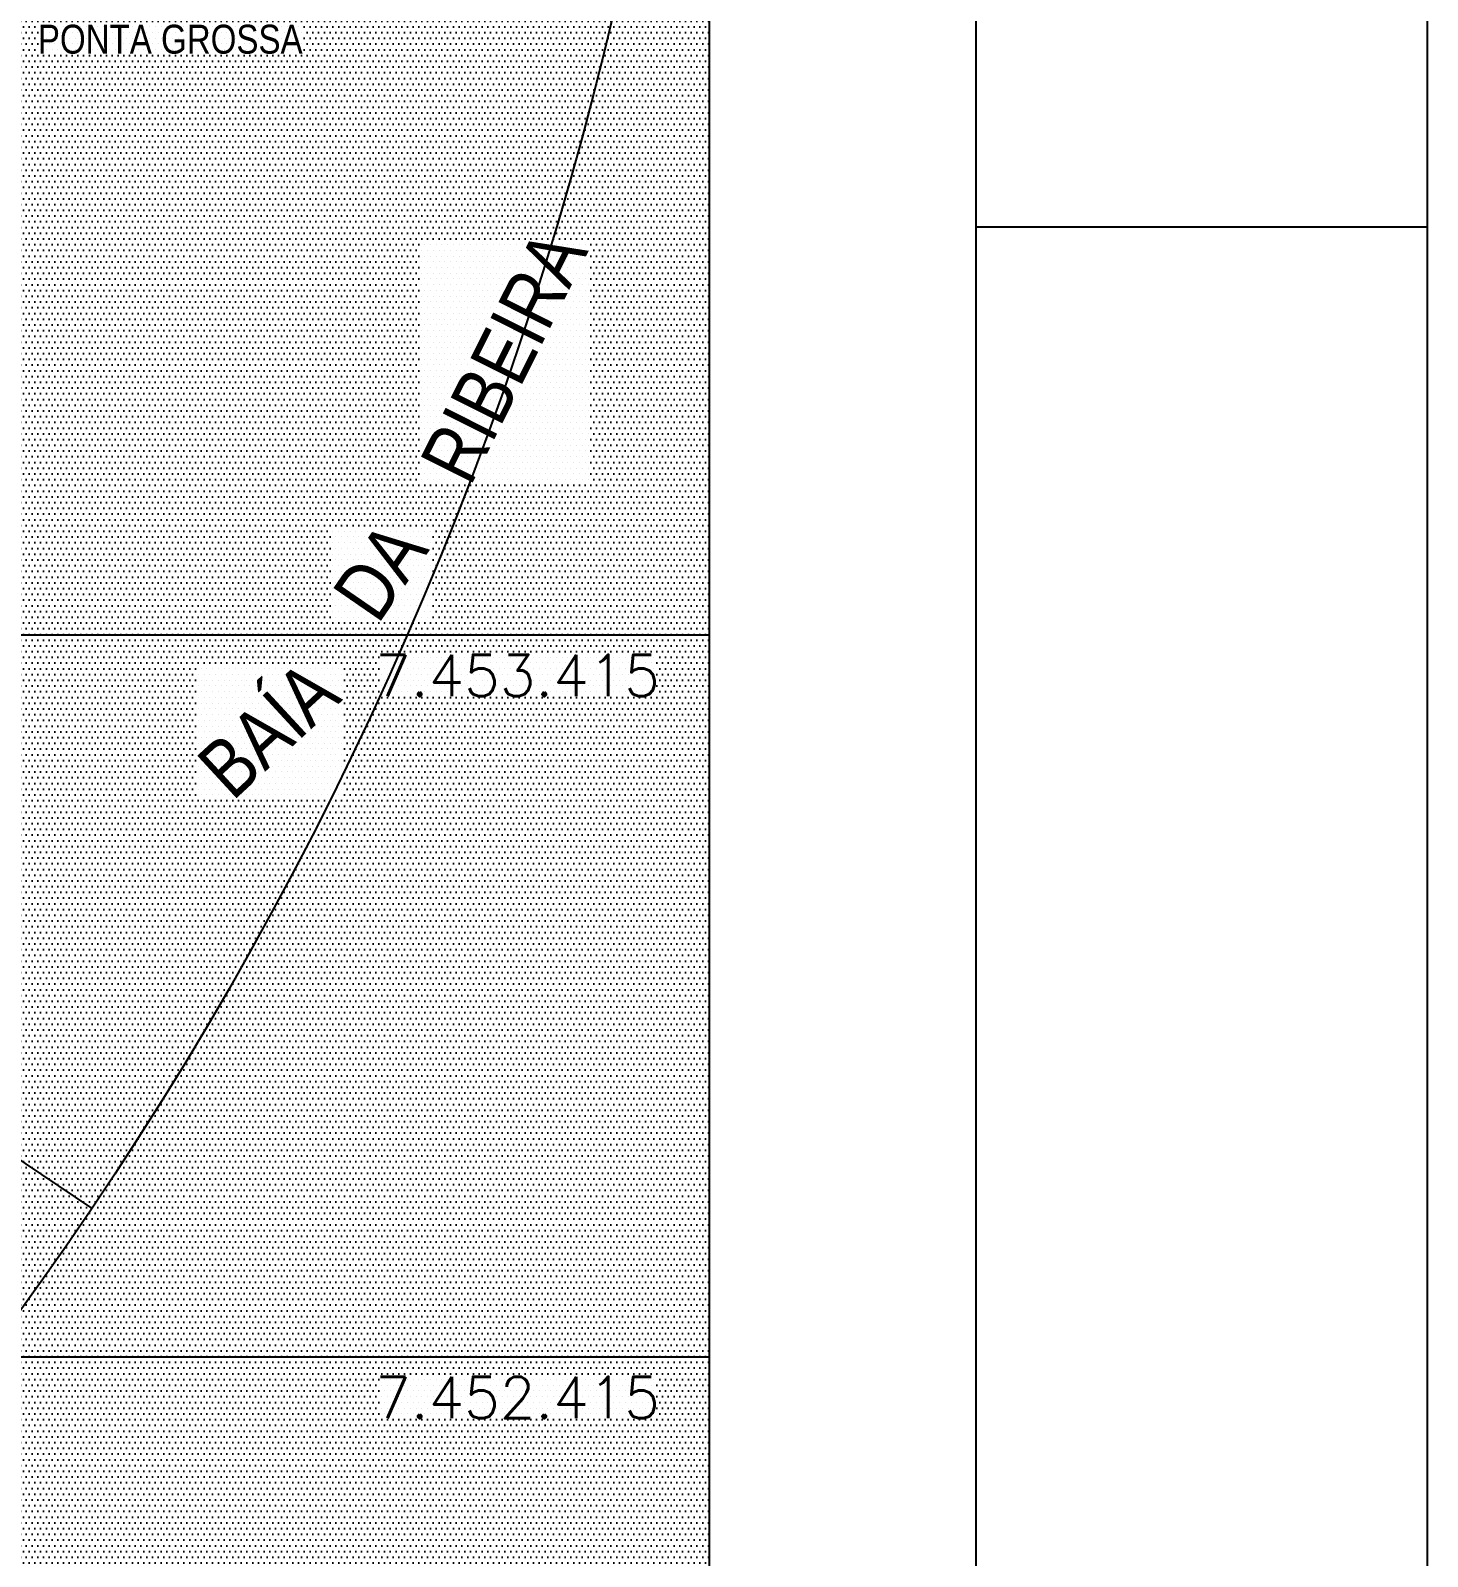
# Model space of a CAD drawing. Header units: millimetres. Extents: x 548366 to 1117317, y 7446967 to 14899125.
# Drawn here: x 558425 to 560359, y 7452139 to 7454252 of the extents above; entities that cross this region are included whole.
import ezdxf

# ---------------------------------------------------------------- set-up
doc = ezdxf.new("R2010")
doc.units = ezdxf.units.MM
doc.header["$MEASUREMENT"] = 0
for name, color, linetype in [('AID5_25K', 2, 'Continuous'), ('CARIMBO', 7, 'Continuous'), ('HACHURA_OCEANO', 131, 'Continuous'), ('MALHA_TM', 8, 'Continuous'), ('RADIAIS', 222, 'Continuous'), ('TXT_COORD_MALHA', 7, 'Continuous'), ('TXT_HIDRO', 8, 'Continuous')]:
    doc.layers.add(name, color=color, linetype=linetype)
doc.styles.add('TXT_MALHA_10K', font='romans.shx', dxfattribs={"height": 23})
doc.styles.add('TXT_PRAIA', font='ARIALN.TTF', dxfattribs={"height": 30})
pattern_1 = [(0, (0, 0), (3.96875, 7.9375), [0, -7.9375])]

msp = doc.modelspace()

# ---------------------------------------------------------------- hatches: boundary and pattern name
at = {"layer": 'HACHURA_OCEANO', "ltscale": 0.5}
h = msp.add_hatch(dxfattribs=at)
h.set_pattern_fill('DOTS', color=256, scale=5, style=0)
h.set_pattern_definition(pattern_1)
h.paths.add_polyline_path([(558865, 7454410), (558365, 7454410), (558365, 7454247.2), (558368.1, 7454248.7), (558376.5, 7454249), (558381.5, 7454248.2), (558385.9, 7454244.7), (558388.1, 7454234.7), (558387.3, 7454228.3), (558382.4, 7454220.6), (558381.9, 7454218.2), (558383.2, 7454215.8), (558391.3, 7454217.6), (558396.5, 7454218), (558403.1, 7454215.2), (558405.1, 7454207.7), (558399.7, 7454200.6), (558400.4, 7454197.1), (558402, 7454193.7), (558404.7, 7454190.8), (558407.7, 7454187.3), (558410.3, 7454183.5), (558410.9, 7454176.5), (558408, 7454170.9), (558405.5, 7454158.3), (558400.6, 7454153), (558392.7, 7454143.5), (558389.9, 7454134.6), (558380, 7454128.8), (558376.1, 7454129), (558372.8, 7454132.4), (558369.2, 7454129.7), (558365, 7454126.7), (558365, 7453910), (558865, 7453910)])
h = msp.add_hatch(dxfattribs=at)
h.set_pattern_fill('DOTS', color=256, scale=5, style=0)
h.set_pattern_definition(pattern_1)
h.paths.add_polyline_path([(559365, 7454410), (558865, 7454410), (558865, 7453910), (559365, 7453910)])
h = msp.add_hatch(dxfattribs=at)
h.set_pattern_fill('DOTS', color=256, scale=5, style=0)
h.set_pattern_definition(pattern_1)
h.paths.add_polyline_path([(558865, 7453910), (558365, 7453910), (558365, 7453410), (558865, 7453410)])
h = msp.add_hatch(dxfattribs=at)
h.set_pattern_fill('DOTS', color=256, scale=5, style=0)
h.set_pattern_definition(pattern_1)
h.paths.add_polyline_path([(559365, 7453910), (558865, 7453910), (558865, 7453410), (559365, 7453410)])
h = msp.add_hatch(dxfattribs=at)
h.set_pattern_fill('DOTS', color=256, scale=5, style=0)
h.set_pattern_definition(pattern_1)
h.paths.add_polyline_path([(558865, 7453410), (558365, 7453410), (558365, 7452910), (558865, 7452910)])
h = msp.add_hatch(dxfattribs=at)
h.set_pattern_fill('DOTS', color=256, scale=5, style=0)
h.set_pattern_definition(pattern_1)
h.paths.add_polyline_path([(559365, 7453410), (558865, 7453410), (558865, 7452910), (559365, 7452910)])
h = msp.add_hatch(dxfattribs=at)
h.set_pattern_fill('DOTS', color=256, scale=5, style=0)
h.set_pattern_definition(pattern_1)
h.paths.add_polyline_path([(558865, 7452910), (558365, 7452910), (558365, 7452410), (558865, 7452410)])
h = msp.add_hatch(dxfattribs=at)
h.set_pattern_fill('DOTS', color=256, scale=5, style=0)
h.set_pattern_definition(pattern_1)
h.paths.add_polyline_path([(559365, 7452910), (558865, 7452910), (558865, 7452410), (559365, 7452410)])
h = msp.add_hatch(dxfattribs=at)
h.set_pattern_fill('DOTS', color=256, scale=5, style=0)
h.set_pattern_definition(pattern_1)
h.paths.add_polyline_path([(558865, 7452410), (558365, 7452410), (558365, 7451910), (558865, 7451910)])
h = msp.add_hatch(dxfattribs=at)
h.set_pattern_fill('DOTS', color=256, scale=5, style=0)
h.set_pattern_definition(pattern_1)
h.paths.add_polyline_path([(559365, 7452410), (558865, 7452410), (558865, 7451910), (559365, 7451910)])

# ---------------------------------------------------------------- linework, layer by layer
at = {"layer": 'AID5_25K'}
msp.add_lwpolyline([(549360, 7450410), (559365, 7450410), (559365, 7460415), (549360, 7460415), (549360, 7450410)], dxfattribs=at)
at = {"layer": 'CARIMBO', "color": 20}
for points in [[(560359.3, 7446966.9), (560359.3, 7461404.7)], [(560359.3, 7453979.7), (559734.3, 7453979.7)]]:
    msp.add_lwpolyline(points, dxfattribs=at)
at = {"layer": 'CARIMBO', "color": 6}
msp.add_lwpolyline([(548990.7, 7461029.7), (548990.7, 7447341.9), (559734.3, 7447341.9), (559734.3, 7461029.7)], close=True, dxfattribs=at)
at = {"layer": 'MALHA_TM'}
for points in [[(549360, 7453415), (559365, 7453415)], [(549360, 7452415), (559365, 7452415)]]:
    msp.add_lwpolyline(points, dxfattribs=at)
at = {"layer": 'RADIAIS', "linetype": 'Continuous', "ltscale": 2.5}
msp.add_lwpolyline([(550217.9, 7458204.6), (558509.5, 7452620.9)], dxfattribs=at)
msp.add_circle((554363.7, 7455412.7), 4998.2, dxfattribs=at)
msp.add_point((558509.5, 7452620.9), dxfattribs=at)

# ---------------------------------------------------------------- texts
at = {"layer": 'TXT_COORD_MALHA', "style": 'TXT_MALHA_10K'}
for s, p in [('7.453.415', (558902.1, 7453330)), ('7.452.415', (558902.1, 7452330))]:
    msp.add_text(s, height=57.5, dxfattribs=at).set_placement(p)
at = {"layer": 'TXT_HIDRO', "ltscale": 0.5, "style": 'TXT_PRAIA'}
msp.add_text('PONTA GROSSA', height=40, dxfattribs=at).set_placement((558435, 7454219.9))
for s, rotation, p in [('RIBEIRA', 63.3845, (559033.8, 7453619.2)), ('DA', 55.4268, (558905.9, 7453428.3)), ('BAÍA ', 42.698, (558704.5, 7453183.7))]:
    msp.add_text(s, height=80, rotation=rotation, dxfattribs=at).set_placement(p)

doc.saveas('drawing.dxf')
